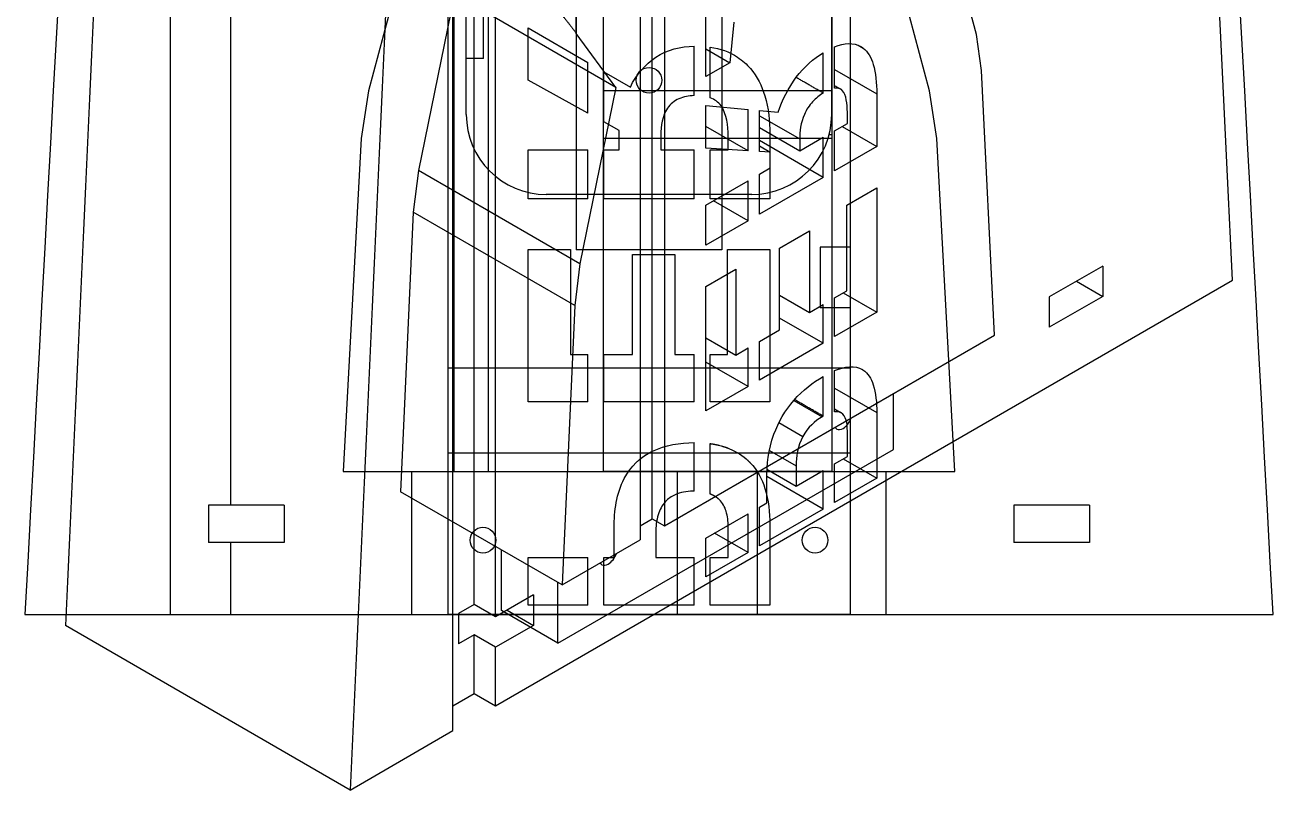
# Model space of a CAD drawing. Header units: millimetres. Extents: x 189.9 to 230.1, y 117.5 to 179.5.
# Drawn here: x 189.86 to 230.14, y 117.5 to 142.18 of the extents above; entities that cross this region are included whole.
import ezdxf

# ---------------------------------------------------------------- set-up
doc = ezdxf.new("R2010")
doc.units = ezdxf.units.MM
for name, color, linetype in [('V_04_Arms_Left_Arm_L_1_0', 7, 'CONTINUOUS'), ('V_04_Arms_Left_Arm_L_1_1', 7, 'CONTINUOUS'), ('V_04_Arms_Left_Arm_L_1_2', 7, 'CONTINUOUS'), ('V_04_Arms_Left_Arm_L_1_3', 7, 'CONTINUOUS'), ('V_04_Arms_Left_Arm_L_2_0', 7, 'CONTINUOUS'), ('V_04_Arms_Left_Arm_L_2_1', 7, 'CONTINUOUS'), ('V_04_Arms_Left_Arm_L_2_2', 7, 'CONTINUOUS'), ('V_04_Arms_Left_Arm_L_2_3', 7, 'CONTINUOUS')]:
    doc.layers.add(name, color=color, linetype=linetype)

msp = doc.modelspace()

# ---------------------------------------------------------------- linework, layer by layer
at = {"layer": 'V_04_Arms_Left_Arm_L_1_0'}
for p, q in [((203.504, 143.433), (203.504, 141.744)), ((216.496, 143.433), (216.496, 141.744)), ((203.504, 141.744), (203.504, 140.056)), ((216.496, 141.744), (216.496, 140.056)), ((203.504, 140.056), (203.504, 138.367)), ((216.496, 140.056), (216.496, 138.367)), ((203.504, 138.367), (203.504, 136.678)), ((216.496, 138.367), (216.496, 136.678)), ((203.504, 136.678), (203.504, 134.989)), ((216.496, 136.678), (216.496, 134.989)), ((203.504, 134.989), (203.504, 133.3)), ((216.496, 134.989), (216.496, 133.3)), ((203.504, 133.3), (203.504, 131.611)), ((216.496, 133.3), (216.496, 131.611)), ((203.504, 131.611), (203.504, 129.922)), ((216.496, 131.611), (216.496, 129.922)), ((203.504, 129.922), (203.504, 128.233)), ((216.496, 129.922), (216.496, 128.233)), ((203.504, 128.233), (203.504, 126.544)), ((216.496, 128.233), (216.496, 126.544)), ((203.504, 126.544), (203.504, 124.856)), ((216.496, 126.544), (216.496, 124.856)), ((203.504, 124.856), (203.504, 123.167)), ((216.496, 124.856), (216.496, 123.167)), ((216.496, 123.167), (203.504, 123.167))]:
    msp.add_line(p, q, dxfattribs=at)
at = {"layer": 'V_04_Arms_Left_Arm_L_1_1'}
for p, q in [((203.504, 165.891), (203.504, 131.109)), ((216.496, 165.891), (216.496, 135.006)), ((207.645, 162.075), (207.645, 134.925)), ((212.355, 162.075), (212.355, 134.925)), ((212.355, 134.925), (207.645, 134.925)), ((215.521, 135.006), (215.521, 133.057)), ((215.521, 135.006), (215.521, 134.291)), ((216.496, 135.006), (215.521, 135.006)), ((216.496, 133.057), (215.521, 133.057)), ((216.496, 133.057), (216.496, 131.109)), ((203.504, 131.109), (203.504, 131.017)), ((216.496, 131.109), (203.504, 131.109)), ((203.504, 131.017), (203.504, 130.926)), ((203.504, 130.926), (203.504, 130.834)), ((216.496, 131.109), (216.496, 131.017)), ((216.496, 131.017), (216.496, 130.926)), ((216.496, 130.926), (216.496, 130.834)), ((203.504, 130.834), (203.504, 130.743)), ((203.504, 130.743), (203.504, 130.651)), ((203.504, 130.651), (203.504, 130.56)), ((203.504, 130.56), (203.504, 130.468)), ((216.496, 130.834), (216.496, 130.743)), ((216.496, 130.743), (216.496, 130.651)), ((216.496, 130.651), (216.496, 130.56)), ((216.496, 130.56), (216.496, 130.468)), ((203.504, 130.468), (203.504, 130.377)), ((203.504, 130.377), (203.504, 130.285)), ((203.504, 130.285), (203.504, 130.194)), ((203.504, 130.194), (203.504, 130.102)), ((203.504, 130.102), (203.504, 130.011)), ((216.496, 130.468), (216.496, 130.377)), ((216.496, 130.377), (216.496, 130.285)), ((216.496, 130.285), (216.496, 130.194)), ((216.496, 130.194), (216.496, 130.102)), ((216.496, 130.102), (216.496, 130.011)), ((203.504, 130.011), (203.504, 129.919)), ((203.504, 129.919), (203.504, 129.828)), ((203.504, 129.828), (203.504, 129.736)), ((203.504, 129.736), (203.504, 129.644)), ((216.496, 130.011), (216.496, 129.919)), ((216.496, 129.919), (216.496, 129.828)), ((216.496, 129.828), (216.496, 129.736)), ((216.496, 129.736), (216.496, 129.644)), ((203.504, 129.644), (203.504, 129.553)), ((203.504, 129.553), (203.504, 129.461)), ((203.504, 129.461), (203.504, 129.37)), ((203.504, 129.37), (203.504, 129.278)), ((203.504, 129.278), (203.504, 129.187)), ((216.496, 129.644), (216.496, 129.553)), ((216.496, 129.553), (216.496, 129.461)), ((216.496, 129.461), (216.496, 129.37)), ((216.496, 129.37), (216.496, 129.278)), ((216.496, 129.278), (216.496, 129.187)), ((203.504, 129.187), (203.504, 129.095)), ((203.504, 129.095), (203.504, 129.004)), ((203.504, 129.004), (203.504, 128.912)), ((203.504, 128.912), (203.504, 128.821)), ((216.496, 129.187), (216.496, 129.095)), ((216.496, 129.095), (216.496, 129.004)), ((216.496, 129.004), (216.496, 128.912)), ((216.496, 128.912), (216.496, 128.821)), ((203.504, 128.821), (203.504, 128.729)), ((203.504, 128.729), (203.504, 128.638)), ((203.504, 128.638), (203.504, 128.546)), ((203.504, 128.546), (203.504, 128.455)), ((216.496, 128.821), (216.496, 128.729)), ((216.496, 128.729), (216.496, 128.638)), ((216.496, 128.638), (216.496, 128.546)), ((216.496, 128.546), (216.496, 128.455)), ((203.504, 128.455), (203.504, 128.363)), ((216.496, 128.363), (203.504, 128.363)), ((216.496, 128.455), (216.496, 128.363))]:
    msp.add_line(p, q, dxfattribs=at)
at = {"layer": 'V_04_Arms_Left_Arm_L_1_2'}
for p, q in [((194.557, 123.167), (194.557, 173.833)), ((196.506, 126.691), (196.506, 173.833)), ((190.961, 143.433), (190.87, 141.744)), ((229.13, 141.744), (229.039, 143.433)), ((206.103, 142.083), (208.025, 140.969)), ((206.103, 140.402), (206.103, 142.083)), ((190.87, 141.744), (190.778, 140.056)), ((211.455, 139.899), (211.455, 141.492)), ((211.975, 139.83), (211.975, 141.464)), ((229.222, 140.056), (229.13, 141.744)), ((208.025, 139.337), (208.025, 140.969)), ((208.545, 140.668), (209.399, 140.173)), ((208.545, 139.049), (208.545, 140.668)), ((208.025, 139.337), (206.103, 140.402)), ((190.778, 140.056), (190.687, 138.367)), ((229.313, 138.367), (229.222, 140.056)), ((209.039, 138.775), (208.545, 139.049)), ((209.039, 138.153), (209.039, 138.775)), ((210.382, 138.623), (210.382, 138.153)), ((212.555, 138.153), (212.555, 138.59)), ((213.897, 138.655), (213.897, 136.57)), ((190.687, 138.367), (190.595, 136.678)), ((206.103, 138.153), (208.025, 138.153)), ((206.103, 136.57), (206.103, 138.153)), ((208.025, 136.57), (208.025, 138.153)), ((208.545, 138.153), (209.039, 138.153)), ((208.545, 136.57), (208.545, 138.153)), ((210.382, 138.153), (211.455, 138.153)), ((211.455, 136.57), (211.455, 138.153)), ((211.975, 138.153), (212.555, 138.153)), ((211.975, 136.57), (211.975, 138.153)), ((229.405, 136.678), (229.313, 138.367)), ((190.595, 136.678), (190.504, 134.989)), ((208.025, 136.57), (206.103, 136.57)), ((211.455, 136.57), (208.545, 136.57)), ((213.897, 136.57), (211.975, 136.57)), ((229.496, 134.989), (229.405, 136.678)), ((190.504, 134.989), (190.412, 133.3)), ((206.103, 134.933), (207.467, 134.933)), ((206.103, 130.02), (206.103, 134.933)), ((207.467, 134.933), (207.467, 131.548)), ((212.533, 134.933), (213.897, 134.933)), ((212.533, 131.548), (212.533, 134.933)), ((213.897, 134.933), (213.897, 130.02)), ((229.588, 133.3), (229.496, 134.989)), ((209.465, 134.769), (210.83, 134.769)), ((209.465, 131.548), (209.465, 134.769)), ((210.83, 134.769), (210.83, 131.548)), ((190.412, 133.3), (190.321, 131.611)), ((229.679, 131.611), (229.588, 133.3)), ((190.321, 131.611), (190.229, 129.922)), ((207.467, 131.548), (208.025, 131.548)), ((208.025, 130.02), (208.025, 131.548)), ((208.545, 131.548), (209.465, 131.548)), ((208.545, 130.02), (208.545, 131.548)), ((210.83, 131.548), (211.455, 131.548)), ((211.455, 130.02), (211.455, 131.548)), ((211.975, 131.548), (212.533, 131.548)), ((211.975, 130.02), (211.975, 131.548)), ((229.771, 129.922), (229.679, 131.611)), ((190.229, 129.922), (190.138, 128.233)), ((208.025, 130.02), (206.103, 130.02)), ((211.455, 130.02), (208.545, 130.02)), ((213.897, 130.02), (211.975, 130.02)), ((229.862, 128.233), (229.771, 129.922)), ((211.455, 127.137), (211.455, 128.71)), ((211.975, 127.048), (211.975, 128.676)), ((190.138, 128.233), (190.046, 126.544)), ((229.954, 126.544), (229.862, 128.233)), ((190.046, 126.544), (189.955, 124.856)), ((196.506, 126.691), (195.791, 126.691)), ((195.791, 126.691), (195.791, 125.489)), ((198.226, 126.691), (196.506, 126.691)), ((198.226, 126.691), (198.226, 125.489)), ((224.209, 126.691), (221.774, 126.691)), ((221.774, 126.691), (221.774, 125.489)), ((224.209, 126.691), (224.209, 125.489)), ((230.045, 124.856), (229.954, 126.544)), ((213.897, 126.057), (213.897, 123.47)), ((208.876, 124.998), (208.876, 125.959)), ((210.218, 125.795), (210.218, 124.998)), ((212.555, 124.998), (212.555, 126.002)), ((196.506, 125.489), (195.791, 125.489)), ((196.506, 123.167), (196.506, 125.489)), ((198.226, 125.489), (196.506, 125.489)), ((224.209, 125.489), (221.774, 125.489)), ((189.955, 124.856), (189.863, 123.167)), ((206.103, 124.998), (208.025, 124.998)), ((206.103, 123.47), (206.103, 124.998)), ((208.025, 123.47), (208.025, 124.998)), ((208.545, 124.998), (208.876, 124.998)), ((208.545, 123.47), (208.545, 124.998)), ((210.218, 124.998), (211.455, 124.998)), ((211.455, 123.47), (211.455, 124.998)), ((211.975, 124.998), (212.555, 124.998)), ((211.975, 123.47), (211.975, 124.998)), ((230.137, 123.167), (230.045, 124.856)), ((208.025, 123.47), (206.103, 123.47)), ((211.455, 123.47), (208.545, 123.47)), ((213.897, 123.47), (211.975, 123.47)), ((189.863, 123.167), (194.557, 123.167)), ((194.557, 123.167), (196.506, 123.167)), ((196.506, 123.167), (230.137, 123.167))]:
    msp.add_line(p, q, dxfattribs=at)
for points, degree in [([(210.224, 141.139), (210.583, 141.381), (211.022, 141.482), (211.455, 141.492)], 3), ([(209.399, 140.173), (209.584, 140.561), (209.866, 140.902), (210.224, 141.139)], 3), ([(212.325, 139.567), (212.242, 139.69), (212.116, 139.779), (211.975, 139.83)], 3), ([(212.555, 138.59), (212.553, 138.932), (212.512, 139.289), (212.325, 139.567)], 3), ([(210.114, 128.431), (210.529, 128.629), (210.994, 128.708), (211.455, 128.71)], 3), ([(211.975, 128.676), (212.458, 128.611), (212.933, 128.412), (213.269, 128.055)], 3), ([(211.975, 128.676), (212.121, 128.656), (212.264, 128.62)], 2), ([(212.368, 128.592), (212.469, 128.562), (212.568, 128.523)], 2), ([(209.203, 127.547), (209.405, 127.928), (209.723, 128.248), (210.114, 128.431)], 3), ([(209.628, 128.102), (209.791, 128.253), (209.985, 128.363)], 2), ([(209.988, 128.365), (210.037, 128.392)], 1), ([(212.811, 128.407), (212.887, 128.363)], 1), ([(213.024, 128.271), (213.156, 128.173), (213.269, 128.055)], 2), ([(208.876, 125.959), (208.877, 126.504), (208.946, 127.066), (209.203, 127.547)], 3), ([(211.455, 127.137), (211.408, 127.138)], 1), ([(212.271, 126.865), (212.143, 126.986), (211.975, 127.048)], 2)]:
    msp.add_open_spline(points, degree=degree, dxfattribs=at)
for points, knots in [([(211.975, 141.464), (212.288, 141.419), (212.594, 141.314), (212.857, 141.139), (213.013, 141.035), (213.153, 140.911), (213.275, 140.768)], [0, 0, 0, 0, 0.628002, 0.628002, 0.628002, 1, 1, 1, 1]), ([(213.275, 140.768), (213.492, 140.516), (213.642, 140.212), (213.737, 139.894), (213.857, 139.494), (213.897, 139.073), (213.897, 138.655)], [0, 0, 0, 0, 0.443799, 0.443799, 0.443799, 1, 1, 1, 1]), ([(211.455, 139.899), (211.288, 139.893), (211.121, 139.866), (210.968, 139.798), (210.817, 139.733), (210.686, 139.625), (210.595, 139.489), (210.426, 139.236), (210.383, 138.922), (210.382, 138.623)], [0, 0, 0, 0, 0.263605, 0.263605, 0.263605, 0.523837, 0.523837, 0.523837, 1, 1, 1, 1]), ([(213.269, 128.055), (213.492, 127.824), (213.645, 127.533), (213.74, 127.228), (213.858, 126.851), (213.897, 126.452), (213.897, 126.057)], [0, 0, 0, 0, 0.448582, 0.448582, 0.448582, 1, 1, 1, 1]), ([(211.408, 127.138), (211.213, 127.138), (211.017, 127.108), (210.841, 127.028), (210.722, 126.974), (210.618, 126.9), (210.529, 126.805)], [0, 0, 0, 0, 0.598621, 0.598621, 0.598621, 1, 1, 1, 1]), ([(212.555, 126.002), (212.557, 126.171), (212.536, 126.334), (212.49, 126.492), (212.448, 126.633), (212.376, 126.765), (212.271, 126.865)], [0, 0, 0, 0, 0.525127, 0.525127, 0.525127, 1, 1, 1, 1]), ([(210.529, 126.805), (210.419, 126.687), (210.342, 126.539), (210.295, 126.383), (210.238, 126.194), (210.218, 125.994), (210.218, 125.795)], [0, 0, 0, 0, 0.454374, 0.454374, 0.454374, 1, 1, 1, 1])]:
    msp.add_open_spline(points, degree=3, knots=knots, dxfattribs=at)
at = {"layer": 'V_04_Arms_Left_Arm_L_1_3'}
for p, q in [((204.363, 123.49), (204.363, 161.982)), ((205.052, 123.092), (205.052, 161.584)), ((203.674, 119.42), (203.674, 160.789)), ((211.837, 140.514), (211.837, 144.258)), ((201.519, 142.997), (201.454, 141.581)), ((228.444, 141.994), (228.379, 143.336)), ((192.074, 142.636), (192.009, 141.219)), ((212.733, 142.27), (212.609, 140.96)), ((228.508, 140.653), (228.444, 141.994)), ((201.454, 141.581), (201.39, 140.165)), ((211.837, 141.406), (212.609, 140.96)), ((215.989, 140.135), (215.989, 141.47)), ((216.748, 141.525), (216.909, 141.432)), ((192.009, 141.219), (191.945, 139.803)), ((212.609, 140.96), (211.837, 140.514)), ((215.622, 139.98), (215.622, 141.281)), ((215.989, 140.746), (217.349, 139.961)), ((228.573, 139.311), (228.508, 140.653)), ((201.39, 140.165), (201.325, 138.748)), ((191.945, 139.803), (191.88, 138.387)), ((217.349, 139.961), (217.349, 138.259)), ((211.837, 139.578), (213.197, 139.453)), ((211.837, 138.205), (211.837, 139.578)), ((213.197, 138.121), (213.197, 139.453)), ((213.564, 139.42), (214.168, 139.364)), ((213.564, 138.098), (213.564, 139.42)), ((216.4, 139.003), (216.4, 139.36)), ((213.564, 139.25), (214.863, 138.5)), ((215.989, 138.766), (216.4, 139.003)), ((228.638, 137.97), (228.573, 139.311)), ((201.325, 138.748), (201.26, 137.332)), ((213.197, 138.121), (211.837, 138.906)), ((213.564, 138.866), (214.863, 138.116)), ((214.863, 138.116), (215.622, 138.554)), ((215.622, 137.262), (215.622, 138.554)), ((215.989, 137.474), (215.989, 138.766)), ((216.23, 138.905), (217.349, 138.259)), ((191.88, 138.387), (191.815, 136.97)), ((213.197, 138.121), (211.837, 138.205)), ((215.622, 137.262), (213.564, 138.45)), ((213.564, 138.278), (213.914, 138.076)), ((214.863, 138.5), (214.863, 138.116)), ((217.349, 138.259), (215.989, 137.474)), ((213.914, 138.076), (213.564, 138.098)), ((213.914, 137.568), (213.914, 138.076)), ((228.703, 136.628), (228.638, 137.97)), ((213.564, 137.366), (213.914, 137.568)), ((213.564, 136.074), (213.564, 137.366)), ((191.815, 136.97), (191.75, 135.554)), ((201.26, 137.332), (201.196, 135.916)), ((211.837, 136.369), (213.197, 137.154)), ((213.197, 135.862), (213.197, 137.154)), ((215.622, 137.262), (213.564, 136.074)), ((216.384, 136.365), (217.349, 136.922)), ((217.349, 136.922), (217.349, 132.911)), ((228.767, 135.286), (228.703, 136.628)), ((211.837, 135.077), (211.837, 136.369)), ((213.197, 135.862), (212.078, 136.508)), ((216.384, 133.601), (216.384, 136.365)), ((201.196, 135.916), (201.131, 134.499)), ((213.197, 135.862), (211.837, 135.077)), ((191.75, 135.554), (191.686, 134.138)), ((214.215, 134.979), (215.18, 135.536)), ((215.18, 135.536), (215.18, 132.906)), ((214.215, 132.349), (214.215, 134.979)), ((228.832, 133.945), (228.767, 135.286)), ((191.686, 134.138), (191.621, 132.721)), ((201.131, 134.499), (201.066, 133.083)), ((211.837, 133.74), (212.802, 134.297)), ((212.802, 134.297), (212.802, 131.533)), ((224.641, 134.402), (222.918, 133.408)), ((224.641, 134.402), (224.641, 133.421)), ((205.052, 120.215), (228.832, 133.945)), ((211.837, 129.728), (211.837, 133.74)), ((223.791, 133.912), (224.641, 133.421)), ((214.215, 133.463), (215.18, 132.906)), ((215.989, 133.373), (216.384, 133.601)), ((215.989, 132.126), (215.989, 133.373)), ((216.269, 133.535), (217.349, 132.911)), ((224.641, 133.421), (222.918, 132.427)), ((222.918, 133.408), (222.918, 132.427)), ((201.066, 133.083), (201.001, 131.667)), ((215.18, 132.906), (215.622, 133.161)), ((215.622, 131.914), (215.622, 133.161)), ((217.349, 132.911), (215.989, 132.126)), ((191.621, 132.721), (191.556, 131.305)), ((215.622, 131.914), (214.215, 132.726)), ((213.564, 131.973), (214.215, 132.349)), ((211.837, 132.09), (212.802, 131.533)), ((212.802, 131.533), (213.197, 131.761)), ((213.197, 130.513), (213.197, 131.761)), ((213.564, 130.726), (213.564, 131.973)), ((215.622, 131.914), (213.564, 130.726)), ((191.556, 131.305), (191.492, 129.889)), ((201.001, 131.667), (200.937, 130.25)), ((213.197, 130.513), (211.837, 131.298)), ((215.989, 129.699), (215.989, 131.029)), ((216.864, 131.074), (216.905, 131.05)), ((213.197, 130.513), (211.837, 129.728)), ((215.622, 129.56), (215.622, 130.844)), ((200.937, 130.25), (200.872, 128.834)), ((215.989, 130.46), (217.349, 129.675)), ((191.492, 129.889), (191.427, 128.472)), ((214.674, 130.069), (215.589, 129.541)), ((215.989, 129.791), (216.199, 129.671)), ((214.194, 129.357), (214.967, 128.91)), ((217.349, 129.675), (217.349, 127.562)), ((216.4, 128.262), (216.4, 129.082)), ((200.872, 128.834), (200.807, 127.418)), ((191.427, 128.472), (191.362, 127.056)), ((213.884, 128.457), (214.747, 127.959)), ((215.989, 128.025), (216.4, 128.262)), ((216.269, 128.186), (217.349, 127.562)), ((213.807, 127.851), (214.747, 127.308)), ((214.747, 127.959), (214.747, 127.308)), ((214.747, 127.308), (215.622, 127.813)), ((215.622, 126.565), (215.622, 127.813)), ((215.989, 126.777), (215.989, 128.025)), ((200.807, 127.418), (200.743, 126.001)), ((213.798, 126.76), (213.798, 127.545)), ((215.622, 126.565), (213.799, 127.618)), ((217.349, 127.562), (215.989, 126.777)), ((191.362, 127.056), (191.297, 125.64)), ((213.564, 126.625), (213.798, 126.76)), ((213.564, 125.377), (213.564, 126.625)), ((215.622, 126.565), (213.564, 125.377)), ((211.837, 125.628), (213.197, 126.413)), ((213.197, 125.165), (213.197, 126.413)), ((200.743, 126.001), (200.678, 124.585)), ((213.197, 125.165), (212.116, 125.789)), ((191.297, 125.64), (191.233, 124.223)), ((211.837, 124.38), (211.837, 125.628)), ((213.197, 125.165), (211.837, 124.38)), ((200.678, 124.585), (200.613, 123.169)), ((191.233, 124.223), (191.168, 122.807)), ((206.268, 123.795), (205.052, 123.092)), ((206.268, 123.795), (206.268, 122.814)), ((204.363, 123.49), (203.857, 123.198)), ((205.052, 123.092), (204.363, 123.49)), ((205.418, 123.304), (206.268, 122.814)), ((200.613, 123.169), (200.548, 121.752)), ((203.857, 123.198), (203.857, 122.217)), ((200.354, 117.503), (191.168, 122.807)), ((204.363, 122.509), (203.857, 122.217)), ((204.363, 120.613), (204.363, 122.509)), ((205.052, 122.111), (204.363, 122.509)), ((206.268, 122.814), (205.052, 122.111)), ((205.052, 120.215), (205.052, 122.111)), ((200.548, 121.752), (200.484, 120.336)), ((203.674, 120.215), (204.363, 120.613)), ((204.363, 120.613), (205.052, 120.215)), ((200.484, 120.336), (200.419, 118.92)), ((200.354, 117.503), (203.674, 119.42)), ((200.419, 118.92), (200.354, 117.503))]:
    msp.add_line(p, q, dxfattribs=at)
for points, degree in [([(215.989, 141.47), (216.304, 141.602), (216.608, 141.618), (216.831, 141.485)], 3), ([(216.831, 141.485), (216.872, 141.461), (216.909, 141.432)], 2), ([(214.751, 140.49), (215.005, 140.834), (215.316, 141.095), (215.622, 141.281)], 3), ([(214.168, 139.364), (214.299, 139.756), (214.499, 140.15), (214.751, 140.49)], 3), ([(215.622, 139.98), (214.748, 140.485)], 1), ([(215.989, 140.22), (216.182, 140.109)], 1), ([(216.182, 140.109), (216.1, 140.154), (215.989, 140.135)], 2), ([(216.237, 140.064), (216.213, 140.091), (216.182, 140.109)], 2), ([(216.4, 139.36), (216.398, 139.638), (216.37, 139.913), (216.237, 140.064)], 3), ([(215.989, 131.029), (216.321, 131.169), (216.648, 131.203), (216.885, 131.062)], 3), ([(216.885, 131.062), (216.905, 131.05)], 1), ([(214.674, 130.069), (214.967, 130.4), (215.296, 130.654), (215.622, 130.844)], 3), ([(215.622, 129.56), (214.697, 130.094)], 1), ([(214.03, 128.975), (214.173, 129.369), (214.397, 129.76), (214.674, 130.069)], 3), ([(215.989, 129.792), (216.206, 129.667)], 1), ([(216.199, 129.671), (216.108, 129.717), (215.989, 129.699)], 2), ([(215.589, 129.541), (215.359, 129.412), (215.122, 129.196), (214.967, 128.91)], 3), ([(215.622, 129.56), (215.589, 129.541)], 1), ([(216.206, 129.667), (216.199, 129.671)], 1), ([(216.4, 129.082), (216.4, 129.334), (216.359, 129.578), (216.206, 129.667)], 3), ([(213.798, 127.545), (213.799, 127.991), (213.848, 128.477), (214.03, 128.975)], 3), ([(214.967, 128.91), (214.794, 128.594), (214.747, 128.254), (214.747, 127.959)], 3)]:
    msp.add_open_spline(points, degree=degree, dxfattribs=at)
for points, knots in [([(216.909, 141.432), (217.062, 141.315), (217.168, 141.128), (217.236, 140.907), (217.32, 140.629), (217.349, 140.302), (217.349, 139.961)], [0, 0, 0, 0, 0.443799, 0.443799, 0.443799, 1, 1, 1, 1]), ([(215.622, 139.98), (215.502, 139.908), (215.387, 139.815), (215.278, 139.699), (215.171, 139.584), (215.078, 139.442), (215.014, 139.293), (214.894, 139.019), (214.864, 138.745), (214.863, 138.5)], [0, 0, 0, 0, 0.263605, 0.263605, 0.263605, 0.523837, 0.523837, 0.523837, 1, 1, 1, 1]), ([(216.905, 131.05), (217.062, 130.952), (217.171, 130.777), (217.238, 130.567), (217.321, 130.307), (217.349, 129.997), (217.349, 129.675)], [0, 0, 0, 0, 0.448582, 0.448582, 0.448582, 1, 1, 1, 1])]:
    msp.add_open_spline(points, degree=3, knots=knots, dxfattribs=at)
at = {"layer": 'V_04_Arms_Left_Arm_L_2_0'}
for p, q in [((208.526, 146.197), (208.526, 140.056)), ((215.896, 146.197), (215.896, 140.056)), ((215.896, 140.056), (208.526, 140.056)), ((208.526, 140.056), (208.526, 138.52)), ((215.896, 140.056), (215.896, 138.52)), ((215.896, 138.52), (208.526, 138.52)), ((208.526, 138.52), (208.526, 127.773)), ((215.896, 138.52), (215.896, 127.773)), ((215.896, 127.773), (208.526, 127.773)), ((210.921, 123.167), (210.921, 127.773)), ((213.501, 123.167), (213.501, 127.773)), ((213.501, 123.167), (210.921, 123.167))]:
    msp.add_line(p, q, dxfattribs=at)
at = {"layer": 'V_04_Arms_Left_Arm_L_2_1'}
for p, q in [((204.657, 141.093), (204.657, 145.147)), ((215.896, 139.288), (215.896, 145.147)), ((204.657, 141.093), (204.104, 141.093)), ((204.104, 139.288), (204.104, 141.093)), ((215.896, 139.449), (215.896, 139.217)), ((215.896, 139.217), (215.895, 139.217)), ((215.896, 139.217), (215.896, 138.634)), ((215.896, 138.634), (215.812, 138.634)), ((213.316, 136.708), (206.684, 136.708))]:
    msp.add_line(p, q, dxfattribs=at)
msp.add_circle((210, 140.393), 0.415, dxfattribs=at)
for centre, start, end in [((206.684, 139.288), 180, -90), ((213.316, 139.288), -90, 0)]:
    msp.add_arc(centre, 2.579, start, end, dxfattribs=at)
msp.add_open_spline([(204.104, 141.093), (204.104, 141.279), (204.104, 141.827), (204.104, 142.709), (204.104, 143.882), (204.104, 145.286), (204.104, 146.852), (204.104, 148.5), (204.104, 150.148), (204.104, 151.714), (204.104, 153.118), (204.104, 154.291), (204.104, 155.173), (204.104, 155.721), (204.104, 155.907)], degree=1, dxfattribs=at)
at = {"layer": 'V_04_Arms_Left_Arm_L_2_2'}
for p, q in [((203.7, 160.199), (203.7, 127.773)), ((204.806, 160.199), (204.806, 127.773)), ((202.595, 146.197), (200.949, 140.056)), ((219.051, 140.056), (217.405, 146.197)), ((200.949, 140.056), (200.717, 138.52)), ((219.283, 138.52), (219.051, 140.056)), ((200.717, 138.52), (200.134, 127.773)), ((219.866, 127.773), (219.283, 138.52)), ((200.134, 127.773), (203.7, 127.773)), ((202.345, 123.167), (202.345, 127.773)), ((203.7, 127.773), (204.806, 127.773)), ((204.806, 127.773), (219.866, 127.773)), ((217.655, 123.167), (217.655, 127.773)), ((202.345, 123.167), (217.655, 123.167))]:
    msp.add_line(p, q, dxfattribs=at)
for centre in [(204.642, 125.562), (215.358, 125.562)]:
    msp.add_circle(centre, 0.415, dxfattribs=at)
at = {"layer": 'V_04_Arms_Left_Arm_L_2_3'}
for p, q in [((207.655, 141.906), (207.655, 161.992)), ((210.105, 126.25), (210.105, 152.274)), ((210.496, 152.5), (210.496, 126.024)), ((209.714, 152.049), (209.714, 125.573)), ((220.569, 141.868), (219.405, 146.211)), ((203.722, 143.173), (202.558, 137.487)), ((208.933, 140.165), (203.722, 143.173)), ((208.933, 140.165), (207.655, 141.906)), ((220.733, 140.71), (220.569, 141.868)), ((221.145, 132.172), (220.733, 140.71)), ((208.933, 140.165), (207.769, 134.478)), ((202.558, 137.487), (202.394, 136.138)), ((207.769, 134.478), (202.558, 137.487)), ((202.394, 136.138), (201.982, 127.125)), ((207.605, 133.13), (202.394, 136.138)), ((207.769, 134.478), (207.605, 133.13)), ((207.605, 133.13), (207.193, 124.117)), ((210.496, 126.024), (221.145, 132.172)), ((217.888, 128.486), (217.888, 130.292)), ((207.063, 122.236), (217.888, 128.486)), ((207.193, 124.117), (201.982, 127.125)), ((209.714, 126.024), (210.105, 126.25)), ((210.105, 126.25), (210.496, 126.024)), ((207.193, 124.117), (209.714, 125.573)), ((205.239, 123.289), (205.239, 125.245)), ((207.063, 122.236), (207.063, 124.192)), ((207.063, 122.236), (205.239, 123.289))]:
    msp.add_line(p, q, dxfattribs=at)
for centre, start_param, end_param in [((216.264, 129.505), -2.356194, -1.245952), ((216.264, 129.505), -3.466437, -3.141593), ((216.264, 129.505), -3.141593, -2.356194), ((208.686, 125.13), -2.356194, -1.245952), ((208.686, 125.13), -3.466437, -3.141593), ((208.686, 125.13), -3.141593, -2.356194)]:
    msp.add_ellipse(centre, major_axis=(0.207, 0.359), ratio=0.57735, start_param=start_param, end_param=end_param, dxfattribs=at)
msp.add_open_spline([(204.007, 145.444), (204.223, 145.311), (204.459, 145.148), (204.712, 144.957), (204.979, 144.741), (205.257, 144.503), (205.542, 144.245), (205.831, 143.972), (206.12, 143.685), (206.405, 143.39), (206.683, 143.088), (206.95, 142.786), (207.203, 142.485), (207.439, 142.191), (207.655, 141.906)], degree=1, dxfattribs=at)

doc.saveas('drawing.dxf')
